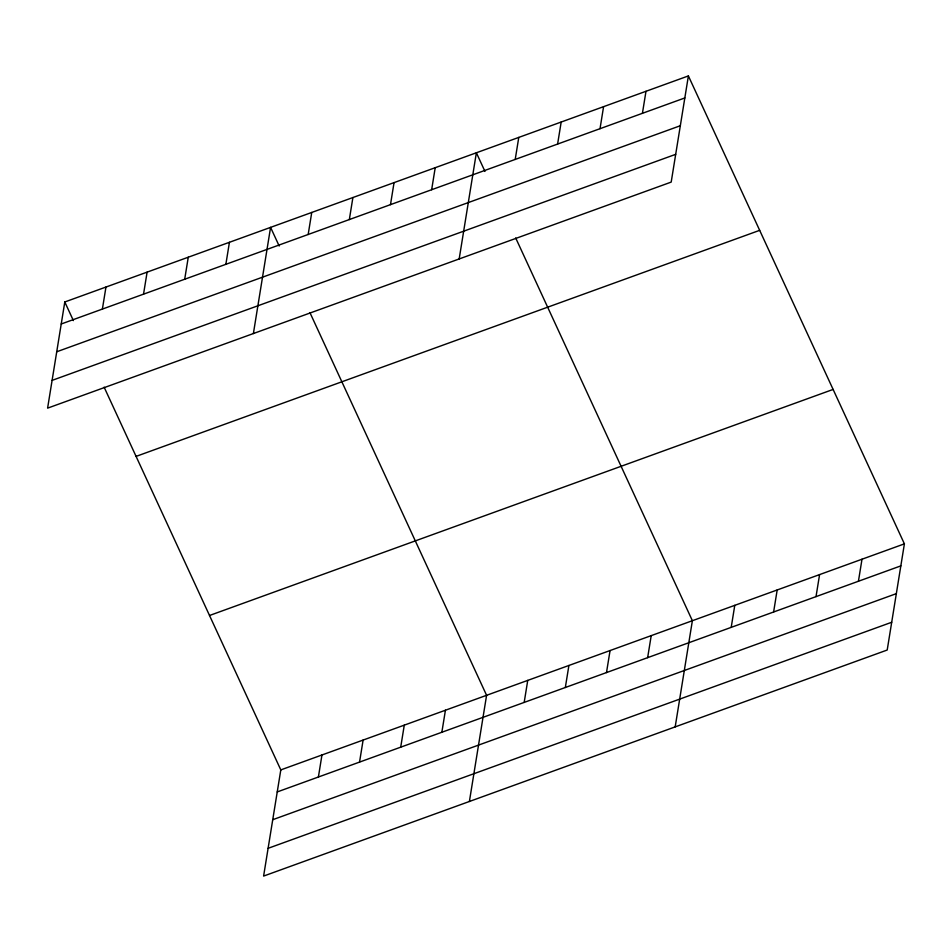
<?xml version="1.0" encoding="UTF-8"?>
<svg xmlns="http://www.w3.org/2000/svg" width="952" height="952" viewBox="0 0 952 952"><rect width="100%" height="100%" fill="white"/><g stroke="black" fill="none" stroke-linecap="round" stroke-linejoin="round"><path stroke-width="1.43" d="M64.796 301.974L47.6 408.146L671.196 182.094L688.391 75.922L64.796 301.974L73.399 320.61M102.388 309.091L105.958 287.052M143.538 294.168L147.108 272.141M184.7 279.245L188.27 257.219M225.862 264.323L229.432 242.296M253.387 333.557L270.582 227.373L279.186 246.009M308.174 234.489L311.744 212.451M349.336 219.567L352.894 197.54M104.125 387.166L280.804 769.906L263.609 876.078L887.204 650.026L904.4 543.854L688.391 75.922M390.487 204.644L394.057 182.617M318.396 777.022L321.954 754.984M431.649 189.734L435.219 167.695M359.547 762.1L363.117 740.061M459.173 258.956L476.369 152.772L484.973 171.419M400.709 747.177L404.279 725.15M515.21 159.436L518.78 137.409M441.859 732.255L445.429 710.228M557.61 144.061L561.18 122.034M469.395 801.477L486.591 695.305L309.912 312.577M600.022 128.698L603.58 106.66M524.183 702.421L527.741 680.382M642.422 113.324L645.991 91.285M565.333 687.499L568.903 665.472M606.495 672.576L610.065 650.549M647.646 657.653L651.216 635.627M675.182 726.888L692.378 620.704L515.698 237.976M731.207 627.368L734.777 605.341M773.619 611.993L777.189 589.966M816.019 596.618L819.589 574.591M858.43 581.255L862 559.217M61.226 324.001L684.821 97.949M56.727 351.776L680.335 125.724M52.098 380.383L675.694 154.331M136.076 456.389L759.672 230.336M209.523 615.492L833.119 389.428M280.804 769.906L904.4 543.854M277.234 791.933L900.83 565.881M272.736 819.708L896.332 593.643M268.107 848.315L891.703 622.263"/></g></svg>
